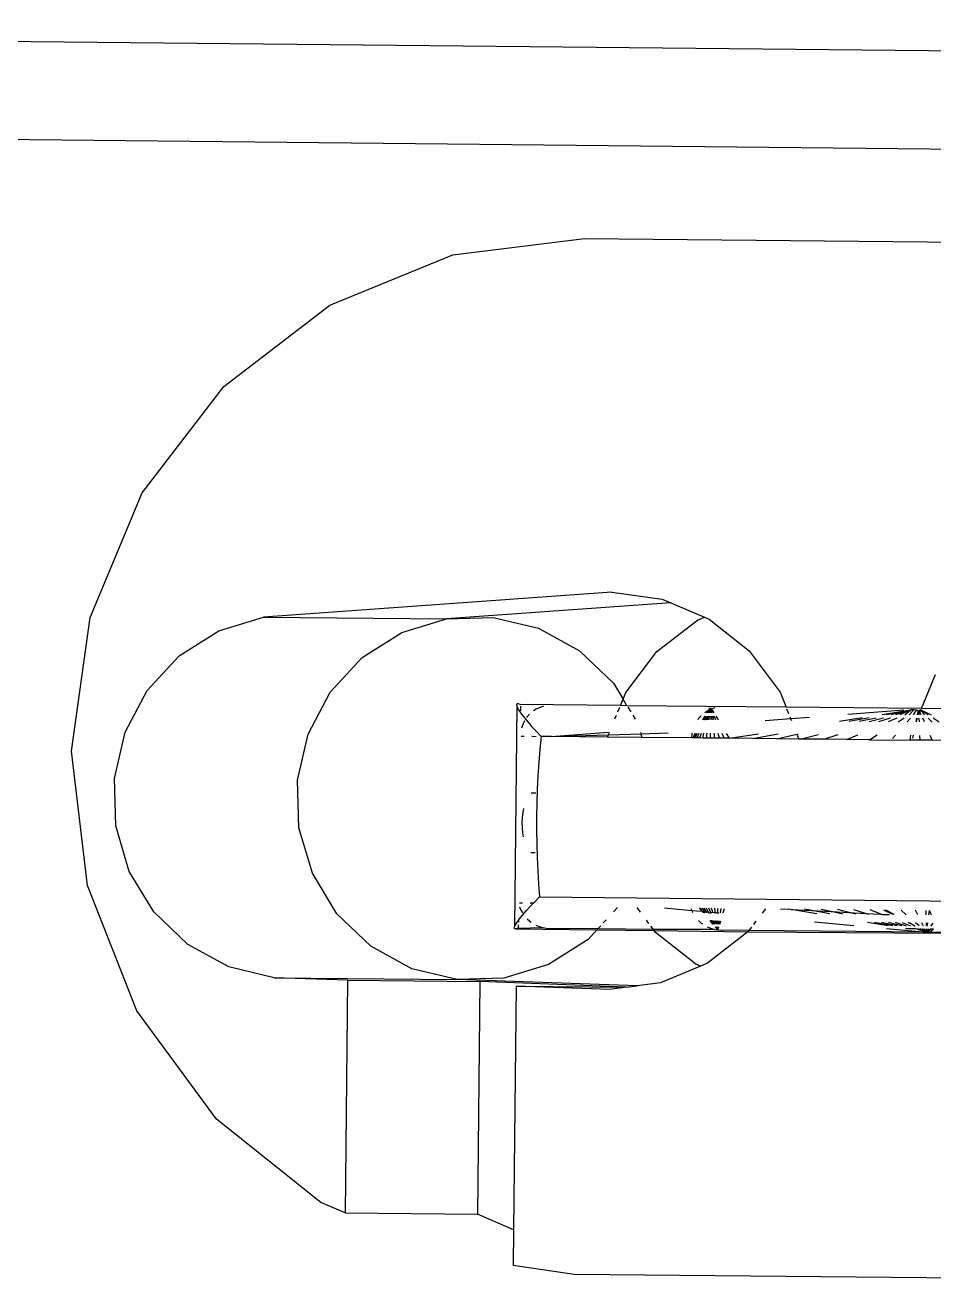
# Model space of a CAD drawing. Extents: x 3485972 to 3601240, y -673889 to -591207.
# Drawn here: x 3499801.1 to 3499856.1, y -608098.9 to -608023 of the extents above; entities that cross this region are included whole.
import ezdxf

# ---------------------------------------------------------------- set-up
doc = ezdxf.new("R2010")
doc.units = 0
doc.header["$LTSCALE"] = 6
doc.header["$MEASUREMENT"] = 0
doc.layers.add('medical equipment', color=4, linetype='CONTINUOUS')

msp = doc.modelspace()

# ---------------------------------------------------------------- linework, layer by layer
at = {"layer": 'medical equipment'}
for p, q in [((3499983.601, -608025.841), (3499701.208, -608023.016)), ((3499861.765, -608030.572), (3499786.703, -608029.806)), ((3499826.993, -608036.889), (3499834.949, -608035.902)), ((3499834.949, -608035.902), (3499862.526, -608036.178)), ((3499819.558, -608039.943), (3499826.993, -608036.889)), ((3499813.15, -608044.854), (3499819.558, -608039.943)), ((3499808.207, -608051.289), (3499813.15, -608044.854)), ((3499805.065, -608058.809), (3499808.207, -608051.289)), ((3499836.599, -608057.284), (3499815.538, -608058.786)), ((3499840.162, -608057.93), (3499826.6, -608058.897)), ((3499836.599, -608057.284), (3499839.643, -608057.708)), ((3499839.643, -608057.708), (3499840.162, -608057.93)), ((3499840.162, -608057.93), (3499842.192, -608058.799)), ((3499803.938, -608066.902), (3499805.065, -608058.809)), ((3499812.841, -608059.615), (3499815.538, -608058.786)), ((3499815.538, -608058.786), (3499826.6, -608058.897)), ((3499823.904, -608059.725), (3499826.6, -608058.897)), ((3499826.6, -608058.897), (3499829.415, -608058.808)), ((3499829.415, -608058.808), (3499832.156, -608059.465)), ((3499832.156, -608059.465), (3499834.637, -608060.824)), ((3499839.322, -608060.871), (3499841.769, -608058.975)), ((3499841.769, -608058.975), (3499842.192, -608058.799)), ((3499842.192, -608058.799), (3499842.475, -608058.92)), ((3499842.475, -608058.92), (3499844.903, -608060.839)), ((3499810.447, -608061.127), (3499812.841, -608059.615)), ((3499821.509, -608061.237), (3499823.904, -608059.725)), ((3499834.637, -608060.824), (3499836.688, -608062.791)), ((3499837.439, -608063.347), (3499839.322, -608060.871)), ((3499844.903, -608060.839), (3499846.761, -608063.334)), ((3499808.517, -608063.219), (3499810.447, -608061.127)), ((3499819.579, -608063.33), (3499821.509, -608061.237)), ((3499855.3, -608064.325), (3499856.162, -608062.263)), ((3499807.184, -608065.75), (3499808.517, -608063.219)), ((3499836.688, -608062.791), (3499837.272, -608063.753)), ((3499818.246, -608065.86), (3499819.579, -608063.33)), ((3499830.875, -608064.04), (3499830.839, -608064.081)), ((3499830.956, -608064.043), (3499830.875, -608064.04)), ((3499831.057, -608064.083), (3499830.956, -608064.043)), ((3499837.111, -608064.144), (3499837.272, -608063.753)), ((3499837.272, -608063.753), (3499837.439, -608063.347)), ((3499837.511, -608064.148), (3499837.272, -608063.753)), ((3499846.761, -608063.334), (3499847.126, -608064.244)), ((3499830.849, -608064.165), (3499830.715, -608077.515)), ((3499830.839, -608064.081), (3499830.849, -608064.165)), ((3499830.849, -608064.165), (3499830.903, -608064.292)), ((3499830.903, -608064.292), (3499831.001, -608064.457)), ((3499831.001, -608064.457), (3499831.14, -608064.657)), ((3499837.111, -608064.144), (3499831.057, -608064.083)), ((3499831.078, -608064.168), (3499831.075, -608064.458)), ((3499831.14, -608064.657), (3499831.318, -608064.888)), ((3499831.63, -608064.662), (3499831.466, -608064.846)), ((3499832.032, -608064.358), (3499831.868, -608064.465)), ((3499832.257, -608064.249), (3499832.032, -608064.358)), ((3499832.463, -608064.182), (3499832.257, -608064.249)), ((3499836.782, -608064.942), (3499836.876, -608064.714)), ((3499836.958, -608064.516), (3499837.077, -608064.228)), ((3499837.511, -608064.148), (3499837.111, -608064.144)), ((3499847.126, -608064.244), (3499837.511, -608064.148)), ((3499837.563, -608064.233), (3499837.74, -608064.524)), ((3499837.861, -608064.724), (3499838.001, -608064.955)), ((3499841.985, -608064.765), (3499841.821, -608064.949)), ((3499842.093, -608064.995), (3499842.217, -608064.768)), ((3499842.152, -608064.996), (3499842.259, -608064.768)), ((3499842.203, -608064.997), (3499842.296, -608064.769)), ((3499842.387, -608064.461), (3499842.223, -608064.569)), ((3499842.268, -608064.997), (3499842.343, -608064.769)), ((3499842.326, -608064.57), (3499842.387, -608064.461)), ((3499842.347, -608064.998), (3499842.399, -608064.77)), ((3499842.377, -608064.571), (3499842.387, -608064.461)), ((3499842.429, -608064.441), (3499842.387, -608064.461)), ((3499842.407, -608064.571), (3499842.387, -608064.461)), ((3499842.429, -608064.441), (3499842.47, -608064.421)), ((3499842.443, -608064.571), (3499842.429, -608064.441)), ((3499842.438, -608064.999), (3499842.463, -608064.77)), ((3499842.47, -608064.421), (3499842.494, -608064.282)), ((3499842.553, -608064.381), (3499842.47, -608064.421)), ((3499842.485, -608064.572), (3499842.47, -608064.421)), ((3499842.532, -608064.572), (3499842.553, -608064.381)), ((3499842.54, -608065), (3499842.536, -608064.771)), ((3499842.553, -608064.381), (3499842.537, -608064.282)), ((3499842.613, -608064.352), (3499842.553, -608064.381)), ((3499842.583, -608064.573), (3499842.553, -608064.381)), ((3499842.572, -608064.283), (3499842.613, -608064.352)), ((3499842.817, -608064.285), (3499842.613, -608064.352)), ((3499842.613, -608064.352), (3499842.75, -608064.574)), ((3499842.693, -608064.574), (3499842.613, -608064.352)), ((3499842.637, -608064.573), (3499842.613, -608064.352)), ((3499842.65, -608065.001), (3499842.614, -608064.772)), ((3499842.766, -608065.002), (3499842.697, -608064.773)), ((3499842.888, -608065.003), (3499842.783, -608064.773)), ((3499842.872, -608064.774), (3499843.012, -608065.005)), ((3499855.3, -608064.325), (3499847.126, -608064.244)), ((3499847.16, -608064.329), (3499847.276, -608064.62)), ((3499847.356, -608064.819), (3499847.395, -608064.917)), ((3499847.395, -608064.917), (3499848.533, -608064.831)), ((3499850.855, -608064.655), (3499854.24, -608064.399)), ((3499852.925, -608064.676), (3499854.673, -608064.404)), ((3499853.199, -608064.679), (3499854.673, -608064.404)), ((3499853.475, -608064.682), (3499854.673, -608064.404)), ((3499853.752, -608064.684), (3499854.673, -608064.404)), ((3499854.027, -608064.687), (3499854.673, -608064.404)), ((3499854.298, -608064.69), (3499854.673, -608064.404)), ((3499854.562, -608064.692), (3499854.845, -608064.405)), ((3499854.845, -608064.405), (3499854.673, -608064.404)), ((3499854.817, -608064.695), (3499855.014, -608064.407)), ((3499855.014, -608064.407), (3499854.845, -608064.405)), ((3499855.014, -608064.407), (3499855.068, -608064.408)), ((3499855.062, -608064.697), (3499855.136, -608064.408)), ((3499855.136, -608064.408), (3499855.147, -608064.698)), ((3499855.147, -608064.698), (3499855.214, -608064.517)), ((3499855.214, -608064.517), (3499855.167, -608064.409)), ((3499855.254, -608064.409), (3499855.212, -608064.409)), ((3499855.254, -608064.409), (3499855.214, -608064.517)), ((3499855.293, -608064.7), (3499855.214, -608064.517)), ((3499855.292, -608064.41), (3499855.254, -608064.409)), ((3499855.292, -608064.41), (3499855.891, -608064.706)), ((3499855.71, -608064.704), (3499855.292, -608064.41)), ((3499855.51, -608064.702), (3499855.292, -608064.41)), ((3499864.309, -608064.415), (3499855.3, -608064.325)), ((3499831.212, -608065.276), (3499831.132, -608065.507)), ((3499831.316, -608065.071), (3499831.212, -608065.276)), ((3499831.318, -608064.888), (3499831.53, -608065.144)), ((3499831.466, -608064.846), (3499831.437, -608064.889)), ((3499831.53, -608065.144), (3499831.771, -608065.419)), ((3499831.771, -608065.419), (3499832.036, -608065.708)), ((3499841.821, -608064.949), (3499841.792, -608064.992)), ((3499845.86, -608065.033), (3499847.395, -608064.917)), ((3499847.395, -608064.917), (3499847.448, -608065.049)), ((3499850.347, -608065.078), (3499851.727, -608064.863)), ((3499850.94, -608065.084), (3499852.149, -608064.867)), ((3499851.539, -608065.09), (3499852.575, -608064.871)), ((3499852.139, -608065.096), (3499853.002, -608064.876)), ((3499852.735, -608065.102), (3499853.426, -608064.88)), ((3499853.322, -608065.108), (3499853.844, -608064.884)), ((3499853.894, -608065.113), (3499854.252, -608064.888)), ((3499854.448, -608065.119), (3499854.646, -608064.892)), ((3499854.978, -608065.124), (3499855.023, -608064.896)), ((3499854.978, -608065.124), (3499855.062, -608064.896)), ((3499855.154, -608064.897), (3499855.162, -608065.126)), ((3499855.48, -608065.129), (3499855.38, -608064.899)), ((3499855.949, -608065.134), (3499855.714, -608064.903)), ((3499856.382, -608065.138), (3499856.022, -608064.906)), ((3499806.538, -608068.545), (3499807.184, -608065.75)), ((3499817.601, -608068.656), (3499818.246, -608065.86)), ((3499831.307, -608066.011), (3499831.127, -608066.009)), ((3499832.033, -608066.018), (3499831.765, -608066.016)), ((3499832.036, -608065.708), (3499832.32, -608066.003)), ((3499832.32, -608066.003), (3499832.244, -608066.786)), ((3499832.953, -608066.009), (3499832.32, -608066.003)), ((3499832.953, -608066.009), (3499836.368, -608065.751)), ((3499832.953, -608066.009), (3499836.387, -608065.901)), ((3499836.329, -608066.043), (3499832.953, -608066.009)), ((3499836.329, -608066.043), (3499836.387, -608065.901)), ((3499838.415, -608066.064), (3499836.329, -608066.043)), ((3499836.387, -608065.901), (3499836.449, -608065.752)), ((3499836.387, -608065.901), (3499838.349, -608065.839)), ((3499838.329, -608065.771), (3499838.349, -608065.839)), ((3499838.349, -608065.839), (3499840.004, -608065.787)), ((3499838.349, -608065.839), (3499838.415, -608066.064)), ((3499841.416, -608066.094), (3499838.415, -608066.064)), ((3499841.433, -608065.862), (3499841.416, -608066.094)), ((3499841.49, -608066.094), (3499841.416, -608066.094)), ((3499841.446, -608065.802), (3499841.433, -608065.862)), ((3499841.49, -608066.094), (3499841.649, -608065.804)), ((3499841.546, -608066.095), (3499841.49, -608066.094)), ((3499841.546, -608066.095), (3499841.697, -608065.804)), ((3499841.632, -608066.096), (3499841.546, -608066.095)), ((3499841.632, -608066.096), (3499841.769, -608065.805)), ((3499841.754, -608066.097), (3499841.632, -608066.096)), ((3499841.754, -608066.097), (3499841.873, -608065.806)), ((3499841.911, -608066.098), (3499841.754, -608066.097)), ((3499841.911, -608066.098), (3499842.006, -608065.807)), ((3499842.1, -608066.1), (3499841.911, -608066.098)), ((3499842.1, -608066.1), (3499842.165, -608065.809)), ((3499842.317, -608066.102), (3499842.1, -608066.1)), ((3499842.317, -608066.102), (3499842.349, -608065.811)), ((3499842.56, -608066.105), (3499842.317, -608066.102)), ((3499842.56, -608066.105), (3499842.555, -608065.813)), ((3499842.823, -608066.107), (3499842.56, -608066.105)), ((3499842.823, -608066.107), (3499842.777, -608065.815)), ((3499843.102, -608066.11), (3499842.823, -608066.107)), ((3499843.102, -608066.11), (3499843.013, -608065.817)), ((3499843.392, -608066.113), (3499843.102, -608066.11)), ((3499843.392, -608066.113), (3499843.259, -608065.82)), ((3499843.689, -608066.116), (3499843.392, -608066.113)), ((3499843.51, -608065.822), (3499843.689, -608066.116)), ((3499843.689, -608066.116), (3499845.449, -608065.842)), ((3499845.106, -608066.13), (3499843.689, -608066.116)), ((3499845.106, -608066.13), (3499846.648, -608065.854)), ((3499846.538, -608066.145), (3499845.106, -608066.13)), ((3499846.538, -608066.145), (3499847.775, -608065.865)), ((3499847.893, -608066.159), (3499846.538, -608066.145)), ((3499847.775, -608065.865), (3499847.893, -608066.159)), ((3499847.775, -608065.865), (3499847.86, -608065.866)), ((3499847.973, -608066.159), (3499847.893, -608066.159)), ((3499847.973, -608066.159), (3499849.074, -608065.878)), ((3499849.398, -608066.173), (3499847.973, -608066.159)), ((3499849.398, -608066.173), (3499850.28, -608065.89)), ((3499850.801, -608066.187), (3499849.398, -608066.173)), ((3499850.801, -608066.187), (3499851.467, -608065.902)), ((3499852.17, -608066.201), (3499850.801, -608066.187)), ((3499852.17, -608066.201), (3499852.626, -608065.914)), ((3499852.17, -608066.201), (3499854.619, -608066.226)), ((3499853.565, -608066.132), (3499853.746, -608065.925)), ((3499854.619, -608066.226), (3499854.66, -608065.934)), ((3499854.873, -608066.228), (3499854.619, -608066.226)), ((3499854.783, -608066.116), (3499854.819, -608065.935)), ((3499855.201, -608066.232), (3499854.873, -608066.228)), ((3499855.191, -608065.939), (3499855.201, -608066.232)), ((3499855.961, -608066.239), (3499855.201, -608066.232)), ((3499855.961, -608066.239), (3499855.834, -608065.946)), ((3499857.084, -608066.25), (3499855.961, -608066.239)), ((3499804.902, -608075.015), (3499803.938, -608066.902)), ((3499832.244, -608066.786), (3499832.18, -608067.583)), ((3499832.18, -608067.583), (3499832.129, -608068.391)), ((3499806.624, -608071.416), (3499806.538, -608068.545)), ((3499832.129, -608068.391), (3499832.089, -608069.207)), ((3499817.687, -608071.526), (3499817.601, -608068.656)), ((3499832.089, -608069.207), (3499832.062, -608070.028)), ((3499831.999, -608069.43), (3499831.731, -608069.428)), ((3499832.062, -608070.028), (3499832.048, -608070.853)), ((3499831.176, -608070.906), (3499831.161, -608071.215)), ((3499831.215, -608070.599), (3499831.176, -608070.906)), ((3499831.263, -608070.364), (3499831.215, -608070.599)), ((3499832.048, -608070.853), (3499832.046, -608071.677)), ((3499807.436, -608074.165), (3499806.624, -608071.416)), ((3499818.498, -608074.276), (3499817.687, -608071.526)), ((3499831.161, -608071.215), (3499831.17, -608071.525)), ((3499831.17, -608071.525), (3499831.203, -608071.833)), ((3499831.203, -608071.833), (3499831.246, -608072.069)), ((3499832.046, -608071.677), (3499832.057, -608072.499)), ((3499831.695, -608073.014), (3499831.963, -608073.017)), ((3499832.057, -608072.499), (3499832.08, -608073.316)), ((3499832.08, -608073.316), (3499832.115, -608074.124)), ((3499808.918, -608076.607), (3499807.436, -608074.165)), ((3499819.98, -608076.718), (3499818.498, -608074.276)), ((3499832.115, -608074.124), (3499832.163, -608074.922)), ((3499807.894, -608082.596), (3499804.902, -608075.015)), ((3499832.163, -608074.922), (3499832.223, -608075.707)), ((3499831.206, -608076.083), (3499831.026, -608076.082)), ((3499831.663, -608076.28), (3499831.844, -608076.09)), ((3499831.844, -608076.09), (3499831.664, -608076.088)), ((3499831.844, -608076.09), (3499831.934, -608075.997)), ((3499831.934, -608075.997), (3499832.223, -608075.707)), ((3499832.223, -608075.707), (3499880.204, -608076.187)), ((3499810.969, -608078.574), (3499808.918, -608076.607)), ((3499822.031, -608078.685), (3499819.98, -608076.718)), ((3499831.016, -608077.029), (3499831.199, -608076.802)), ((3499831.024, -608076.303), (3499831.103, -608076.494)), ((3499831.103, -608076.494), (3499831.2, -608076.672)), ((3499831.199, -608076.802), (3499831.416, -608076.55)), ((3499831.416, -608076.55), (3499831.663, -608076.28)), ((3499836.946, -608076.333), (3499836.697, -608076.603)), ((3499838.326, -608076.619), (3499838.121, -608076.344)), ((3499839.788, -608076.361), (3499841.423, -608076.514)), ((3499841.374, -608076.395), (3499841.423, -608076.514)), ((3499841.423, -608076.514), (3499841.458, -608076.598)), ((3499841.423, -608076.514), (3499842.043, -608076.572)), ((3499841.458, -608076.598), (3499841.487, -608076.651)), ((3499841.922, -608076.382), (3499841.884, -608076.382)), ((3499842.043, -608076.572), (3499841.922, -608076.382)), ((3499842.079, -608076.575), (3499841.982, -608076.383)), ((3499842.079, -608076.575), (3499842.043, -608076.572)), ((3499842.21, -608076.587), (3499842.067, -608076.384)), ((3499842.133, -608076.58), (3499842.079, -608076.575)), ((3499842.115, -608076.657), (3499842.079, -608076.575)), ((3499842.146, -608076.658), (3499842.133, -608076.58)), ((3499842.133, -608076.58), (3499842.21, -608076.587)), ((3499842.193, -608076.658), (3499842.146, -608076.658)), ((3499842.308, -608076.597), (3499842.176, -608076.385)), ((3499842.261, -608076.659), (3499842.21, -608076.587)), ((3499842.21, -608076.587), (3499842.308, -608076.597)), ((3499842.423, -608076.607), (3499842.308, -608076.386)), ((3499842.347, -608076.66), (3499842.308, -608076.597)), ((3499842.308, -608076.597), (3499842.423, -608076.607)), ((3499842.451, -608076.661), (3499842.423, -608076.607)), ((3499842.451, -608076.661), (3499842.571, -608076.662)), ((3499842.571, -608076.662), (3499842.459, -608076.388)), ((3499842.571, -608076.662), (3499842.696, -608076.633)), ((3499842.696, -608076.633), (3499842.627, -608076.389)), ((3499842.705, -608076.663), (3499842.696, -608076.633)), ((3499842.696, -608076.633), (3499842.85, -608076.665)), ((3499842.85, -608076.665), (3499842.81, -608076.391)), ((3499842.85, -608076.665), (3499843.004, -608076.666)), ((3499843.004, -608076.666), (3499843.004, -608076.393)), ((3499843.004, -608076.666), (3499843.059, -608076.667)), ((3499843.164, -608076.668), (3499843.206, -608076.395)), ((3499843.328, -608076.669), (3499843.412, -608076.397)), ((3499845.876, -608076.422), (3499845.67, -608076.693)), ((3499846.797, -608076.431), (3499847.254, -608076.436)), ((3499847.417, -608076.463), (3499847.254, -608076.436)), ((3499848.982, -608076.726), (3499847.417, -608076.463)), ((3499847.417, -608076.463), (3499848.675, -608076.528)), ((3499848.675, -608076.528), (3499848.24, -608076.446)), ((3499849.764, -608076.734), (3499848.675, -608076.528)), ((3499848.675, -608076.528), (3499849.846, -608076.588)), ((3499849.846, -608076.588), (3499849.235, -608076.456)), ((3499850.554, -608076.742), (3499849.846, -608076.588)), ((3499849.846, -608076.588), (3499850.932, -608076.644)), ((3499850.932, -608076.644), (3499850.233, -608076.466)), ((3499851.345, -608076.75), (3499850.932, -608076.644)), ((3499850.932, -608076.644), (3499851.931, -608076.695)), ((3499851.931, -608076.695), (3499851.224, -608076.475)), ((3499852.131, -608076.757), (3499851.931, -608076.695)), ((3499851.931, -608076.695), (3499852.848, -608076.743)), ((3499852.848, -608076.743), (3499852.199, -608076.485)), ((3499852.905, -608076.765), (3499852.848, -608076.743)), ((3499852.905, -608076.765), (3499853.378, -608076.77)), ((3499853.566, -608076.772), (3499853.033, -608076.494)), ((3499853.66, -608076.773), (3499853.151, -608076.495)), ((3499854.39, -608076.78), (3499854.072, -608076.504)), ((3499855.089, -608076.787), (3499854.953, -608076.513)), ((3499855.564, -608076.519), (3499855.574, -608076.792)), ((3499855.751, -608076.794), (3499855.787, -608076.521)), ((3499855.904, -608076.795), (3499855.787, -608076.521)), ((3499830.704, -608077.599), (3499830.715, -608077.515)), ((3499830.739, -608077.641), (3499830.704, -608077.599)), ((3499830.715, -608077.515), (3499830.772, -608077.39)), ((3499830.82, -608077.639), (3499830.739, -608077.641)), ((3499830.772, -608077.39), (3499830.873, -608077.226)), ((3499830.943, -608077.593), (3499830.82, -608077.639)), ((3499830.82, -608077.639), (3499835.694, -608077.69)), ((3499830.873, -608077.226), (3499830.948, -608077.123)), ((3499830.945, -608077.391), (3499830.943, -608077.593)), ((3499830.943, -608077.593), (3499832.422, -608077.559)), ((3499830.948, -608077.123), (3499830.947, -608077.227)), ((3499830.948, -608077.123), (3499831.016, -608077.029)), ((3499831.484, -608077.034), (3499831.642, -608077.177)), ((3499831.642, -608077.177), (3499831.723, -608077.235)), ((3499832.011, -608077.412), (3499832.212, -608077.497)), ((3499832.212, -608077.497), (3499832.422, -608077.559)), ((3499832.422, -608077.559), (3499832.637, -608077.598)), ((3499832.637, -608077.598), (3499832.856, -608077.612)), ((3499835.74, -608077.641), (3499832.856, -608077.612)), ((3499835.694, -608077.69), (3499835.159, -608078.271)), ((3499835.74, -608077.641), (3499835.694, -608077.69)), ((3499835.694, -608077.69), (3499839.149, -608077.725)), ((3499835.924, -608077.441), (3499835.74, -608077.641)), ((3499839.112, -608077.675), (3499835.74, -608077.641)), ((3499836.256, -608077.082), (3499836.074, -608077.278)), ((3499838.837, -608077.306), (3499838.688, -608077.106)), ((3499839.112, -608077.675), (3499838.961, -608077.471)), ((3499842.777, -608077.663), (3499839.112, -608077.675)), ((3499839.149, -608077.725), (3499839.112, -608077.675)), ((3499839.238, -608077.844), (3499839.149, -608077.725)), ((3499839.149, -608077.725), (3499844.819, -608077.812)), ((3499841.84, -608077.137), (3499841.997, -608077.28)), ((3499841.997, -608077.28), (3499842.079, -608077.339)), ((3499842.366, -608077.515), (3499842.568, -608077.6)), ((3499842.566, -608077.145), (3499842.524, -608077.144)), ((3499842.719, -608077.345), (3499842.566, -608077.145)), ((3499842.693, -608077.345), (3499842.566, -608077.145)), ((3499842.568, -608077.6), (3499842.777, -608077.663)), ((3499842.649, -608077.145), (3499842.603, -608077.145)), ((3499842.774, -608077.345), (3499842.649, -608077.145)), ((3499842.744, -608077.345), (3499842.649, -608077.145)), ((3499842.81, -608077.346), (3499842.706, -608077.146)), ((3499842.852, -608077.346), (3499842.77, -608077.147)), ((3499842.777, -608077.663), (3499842.993, -608077.701)), ((3499842.993, -608077.701), (3499842.832, -608077.51)), ((3499842.899, -608077.347), (3499842.842, -608077.147)), ((3499842.993, -608077.701), (3499842.86, -608077.51)), ((3499842.949, -608077.347), (3499842.92, -608077.148)), ((3499842.993, -608077.701), (3499842.92, -608077.511)), ((3499842.993, -608077.701), (3499842.945, -608077.511)), ((3499842.993, -608077.701), (3499842.973, -608077.512)), ((3499842.993, -608077.701), (3499843.034, -608077.512)), ((3499842.993, -608077.701), (3499843.003, -608077.512)), ((3499842.993, -608077.701), (3499843.065, -608077.513)), ((3499842.993, -608077.701), (3499843.211, -608077.716)), ((3499843.003, -608077.348), (3499843.003, -608077.149)), ((3499843.059, -608077.348), (3499843.09, -608077.15)), ((3499843.116, -608077.349), (3499843.178, -608077.151)), ((3499844.88, -608077.732), (3499843.211, -608077.716)), ((3499844.88, -608077.732), (3499844.819, -608077.812)), ((3499845.032, -608077.532), (3499844.88, -608077.732)), ((3499855.611, -608077.84), (3499844.88, -608077.732)), ((3499845.306, -608077.172), (3499845.156, -608077.369)), ((3499848.845, -608077.207), (3499851.228, -608077.43)), ((3499853.296, -608077.451), (3499852.038, -608077.239)), ((3499853.569, -608077.453), (3499852.459, -608077.244)), ((3499853.845, -608077.456), (3499852.885, -608077.248)), ((3499853.195, -608077.614), (3499855.611, -608077.84)), ((3499854.121, -608077.459), (3499853.312, -608077.252)), ((3499854.396, -608077.462), (3499853.735, -608077.256)), ((3499854.666, -608077.464), (3499854.152, -608077.26)), ((3499854.941, -608077.631), (3499854.335, -608077.625)), ((3499854.559, -608077.265), (3499854.509, -608077.264)), ((3499854.897, -608077.467), (3499854.559, -608077.265)), ((3499854.93, -608077.467), (3499854.897, -608077.467)), ((3499855.611, -608077.84), (3499854.941, -608077.631)), ((3499855.171, -608077.458), (3499854.953, -608077.268)), ((3499855.611, -608077.84), (3499855.09, -608077.633)), ((3499855.611, -608077.84), (3499855.218, -608077.634)), ((3499855.429, -608077.472), (3499855.33, -608077.272)), ((3499855.611, -608077.84), (3499855.376, -608077.636)), ((3499855.611, -608077.84), (3499855.511, -608077.637)), ((3499855.591, -608077.275), (3499855.598, -608077.474)), ((3499855.604, -608077.638), (3499855.611, -608077.84)), ((3499855.611, -608077.84), (3499855.638, -608077.638)), ((3499855.611, -608077.84), (3499855.757, -608077.639)), ((3499855.611, -608077.84), (3499855.867, -608077.641)), ((3499855.66, -608077.474), (3499855.686, -608077.276)), ((3499856.036, -608077.642), (3499855.819, -608077.842)), ((3499855.967, -608077.642), (3499855.867, -608077.641)), ((3499855.876, -608077.476), (3499856.02, -608077.279)), ((3499856.036, -608077.642), (3499855.967, -608077.642)), ((3499835.159, -608078.271), (3499832.764, -608079.783)), ((3499841.666, -608079.763), (3499839.238, -608077.844)), ((3499844.819, -608077.812), (3499842.372, -608079.708)), ((3499844.819, -608077.812), (3499856.623, -608077.9)), ((3499855.819, -608077.842), (3499855.611, -608077.84)), ((3499856.586, -608077.849), (3499855.819, -608077.842)), ((3499813.449, -608079.933), (3499810.969, -608078.574)), ((3499824.512, -608080.043), (3499822.031, -608078.685)), ((3499816.19, -608080.59), (3499813.449, -608079.933)), ((3499832.764, -608079.783), (3499830.068, -608080.612)), ((3499841.95, -608079.884), (3499839.528, -608080.893)), ((3499841.95, -608079.884), (3499841.666, -608079.763)), ((3499842.372, -608079.708), (3499841.95, -608079.884)), ((3499820.618, -608080.742), (3499816.19, -608080.59)), ((3499816.19, -608080.59), (3499827.253, -608080.7)), ((3499820.618, -608080.742), (3499820.477, -608094.802)), ((3499820.618, -608080.742), (3499828.62, -608080.822)), ((3499827.253, -608080.7), (3499824.512, -608080.043)), ((3499830.068, -608080.612), (3499827.253, -608080.7)), ((3499838.128, -608081.075), (3499827.253, -608080.7)), ((3499828.62, -608080.822), (3499828.48, -608094.882)), ((3499837.473, -608081.159), (3499828.62, -608080.822)), ((3499830.805, -608081.093), (3499830.658, -608095.828)), ((3499836.48, -608081.288), (3499830.805, -608081.093)), ((3499830.805, -608081.093), (3499837.473, -608081.159)), ((3499837.473, -608081.159), (3499836.48, -608081.288)), ((3499837.473, -608081.159), (3499838.128, -608081.075)), ((3499839.528, -608080.893), (3499838.128, -608081.075)), ((3499812.708, -608089.129), (3499807.894, -608082.596)), ((3499819.016, -608094.168), (3499812.708, -608089.129)), ((3499820.477, -608094.802), (3499819.016, -608094.168)), ((3499820.477, -608094.802), (3499828.48, -608094.882)), ((3499830.658, -608095.828), (3499828.48, -608094.882)), ((3499830.658, -608095.828), (3499830.636, -608097.983)), ((3499834.323, -608098.515), (3499830.636, -608097.983)), ((3499873.439, -608098.907), (3499834.323, -608098.515))]:
    msp.add_line(p, q, dxfattribs=at)

doc.saveas('drawing.dxf')
